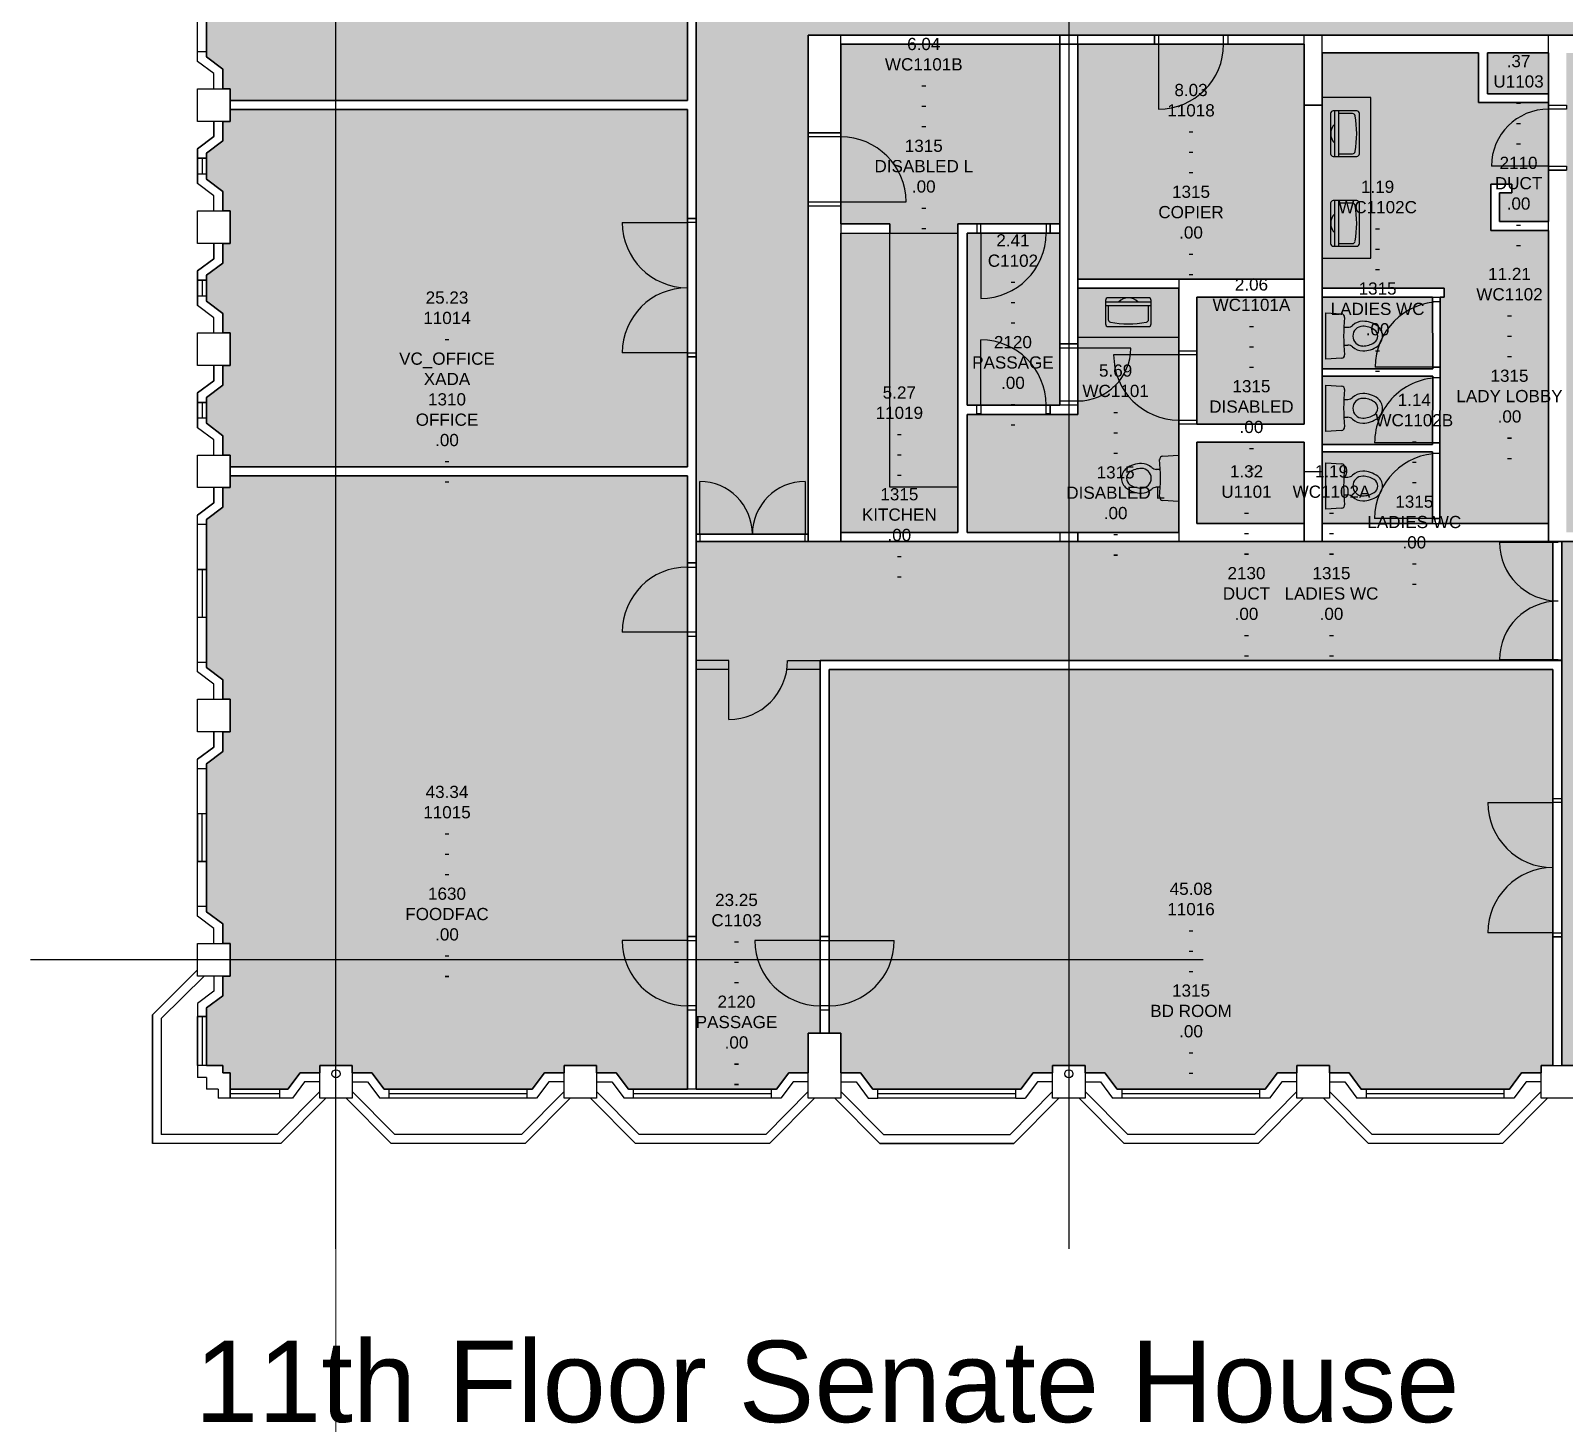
# Model space of a CAD drawing. Header units: millimetres. Extents: x -1500 to 79985, y -24426 to 1319.
# Drawn here: x -1500 to 17334, y -24426 to -7317 of the extents above; entities that cross this region are included whole.
import ezdxf

# ---------------------------------------------------------------- set-up
doc = ezdxf.new("R2010")
doc.units = ezdxf.units.MM
doc.header["$LTSCALE"] = 750
doc.header["$MEASUREMENT"] = 0
for name, pattern in [('DASHED', [0.75, 0.5, -0.25]), ('PCENTRE', [50.8, 31.75, -6.35, 6.35, -6.35]), ('PCENTRE2', [28.575, 19.05, -3.175, 3.175, -3.175])]:
    doc.linetypes.add(name, pattern=pattern)
for name, color, linetype in [('Boundaries_and_building_grids', 140, 'PCENTRE2'), ('BRICK_WALLS_P4', 1, 'Continuous'), ('COLUMNS_P5', 3, 'Continuous'), ('DR', 8, 'Continuous'), ('FURNITURE', 40, 'Continuous'), ('GROS$', 1, 'Continuous'), ('HL-TMP', 7, 'Continuous'), ('RM$', 5, 'Continuous'), ('RM$TXT', 5, 'Continuous'), ('SANITARY_P1', 4, 'Continuous'), ('WA', 6, 'Continuous'), ('WA_EXT', 7, 'Continuous'), ('WN', 4, 'Continuous')]:
    doc.layers.add(name, color=color, linetype=linetype)
doc.styles.add('arial', font='arial.ttf')
doc.styles.get("Standard").update_dxf_attribs({"font": 'arial.ttf'})

msp = doc.modelspace()

# ---------------------------------------------------------------- hatches: boundary and pattern name
at = {"layer": 'HL-TMP', "true_color": 0xffff00}
h = msp.add_hatch(color=2, dxfattribs=at)
h.paths.add_polyline_path([(44195, -931), (44050, -931), (44050, -841), (43810, -841), (43660, -641), (41841, -641), (41691, -841), (41450, -841), (41450, -1331), (41050, -1331), (41050, -841), (40810, -841), (40660, -641), (38841, -641), (38691, -841), (38450, -841), (38450, -931), (38305, -931), (38305, -5796), (40315, -5796), (44195, -5796)], flags=0)
h.paths.add_polyline_path([(38195, -931), (38050, -931), (38050, -841), (37810, -841), (37660, -641), (35841, -641), (35691, -841), (35450, -841), (35450, -931), (35305, -931), (35305, -5796), (38195, -5796)], flags=0)
h.paths.add_polyline_path([(35195, -931), (35050, -931), (35050, -841), (34810, -841), (34660, -641), (32841, -641), (32691, -841), (32450, -841), (32450, -931), (32305, -931), (32305, -5796), (35195, -5796)], flags=0)
h.paths.add_polyline_path([(32195, -931), (32050, -931), (32050, -841), (31810, -841), (31660, -641), (29841, -641), (29691, -841), (29450, -841), (29450, -931), (29050, -931), (29050, -841), (28810, -841), (28660, -641), (26841, -641), (26691, -841), (26450, -841), (26450, -931), (26305, -931), (26305, -5796), (32195, -5796)], flags=0)
h.paths.add_polyline_path([(26195, -931), (26050, -931), (26050, -841), (25810, -841), (25660, -641), (23841, -641), (23691, -841), (23450, -841), (23450, -931), (23050, -931), (23050, -841), (22810, -841), (22660, -641), (20841, -641), (20691, -841), (20450, -841), (20450, -931), (20305, -931), (20305, -5796), (26195, -5796)], flags=0)
h.paths.add_polyline_path([(20195, -931), (20050, -931), (20050, -841), (19810, -841), (19660, -641), (17841, -641), (17691, -841), (17450, -841), (17450, -931), (17305, -931), (17305, -5796), (20195, -5796)], flags=0)
h.paths.add_polyline_path([(17195, -931), (17050, -931), (17050, -841), (16810, -841), (16660, -641), (14841, -641), (14691, -841), (14450, -841), (14450, -931), (14305, -931), (14305, -5796), (17195, -5796)], flags=0)
h.paths.add_polyline_path([(14195, -931), (14050, -931), (14050, -841), (13810, -841), (13660, -641), (11841, -641), (11691, -841), (11450, -841), (11450, -931), (11050, -931), (11050, -841), (10810, -841), (10660, -641), (8841, -641), (8691, -841), (8450, -841), (8450, -1331), (8305, -1331), (8305, -5796), (14195, -5796)], flags=0)
h.paths.add_polyline_path([(8195, -1331), (8050, -1331), (8050, -841), (7930, -841), (7810, -841), (7660, -641), (5841, -641), (5691, -841), (5450, -841), (5450, -931), (5050, -931), (5050, -841), (4810, -841), (4660, -641), (2841, -641), (2691, -841), (2450, -841), (2450, -931), (2050, -931), (2050, -841), (1810, -841), (1660, -641), (950, -641), (950, -841), (861, -841), (861, -931), (660, -931), (660, -1640), (860, -1791), (860, -2031), (950, -2031), (950, -2431), (860, -2431), (860, -2672), (660, -2822), (660, -4640), (860, -4791), (860, -5031), (950, -5031), (950, -5431), (860, -5431), (860, -5672), (660, -5822), (660, -7640), (860, -7791), (860, -8031), (950, -8031), (950, -8176), (6565, -8176), (6565, -5796), (8195, -5796)], flags=0)
h.paths.add_polyline_path([(6565, -9625), (6565, -8286), (950, -8286), (950, -8431), (860, -8431), (860, -8672), (660, -8822), (660, -9140), (860, -9291), (860, -9531), (950, -9531), (950, -9931), (860, -9931), (860, -10172), (660, -10322), (660, -10640), (860, -10791), (860, -11031), (950, -11031), (950, -11431), (860, -11431), (860, -11672), (660, -11822), (660, -12140), (860, -12293), (860, -12531), (950, -12531), (950, -12676), (6565, -12676)], flags=0)
h.paths.add_polyline_path([(35195, -16079), (32305, -16079), (32305, -20031), (32450, -20031), (32450, -20121), (32691, -20121), (32841, -20321), (34660, -20321), (34810, -20121), (35050, -20121), (35050, -20031), (35195, -20031)], flags=0)
h.paths.add_polyline_path([(38195, -16079), (35305, -16079), (35305, -20031), (35450, -20031), (35450, -20121), (35691, -20121), (35841, -20321), (37660, -20321), (37810, -20121), (38050, -20121), (38050, -20031), (38195, -20031)], flags=0)
at = {"layer": 'HL-TMP', "true_color": 0xffcc00}
h = msp.add_hatch(color=40, dxfattribs=at)
h.paths.add_polyline_path([(48640, -11431), (48550, -11431), (48550, -11031), (48640, -11031), (48640, -10791), (48840, -10640), (48840, -10322), (48640, -10172), (48640, -9931), (48550, -9931), (48550, -9531), (48640, -9531), (48640, -9291), (48840, -9140), (48840, -8822), (48640, -8672), (48640, -8431), (48550, -8431), (48550, -8286), (47260, -8286), (46455, -7481), (38360, -7481), (38360, -13591), (38305, -13591), (38305, -20031), (38450, -20031), (38450, -20121), (38691, -20121), (38841, -20321), (38872, -20321), (40660, -20321), (40810, -20121), (41050, -20121), (41050, -19631), (41450, -19631), (41450, -20121), (41691, -20121), (41841, -20321), (43660, -20321), (43810, -20121), (44050, -20121), (44050, -20031), (44450, -20031), (44450, -20121), (44691, -20121), (44841, -20321), (46660, -20321), (46810, -20121), (47050, -20121), (47050, -20031), (47450, -20031), (47450, -20121), (47691, -20121), (47841, -20321), (48550, -20321), (48550, -20274), (48550, -20121), (48640, -20121), (48640, -20031), (48840, -20031), (48840, -19322), (48640, -19172), (48640, -18931), (48550, -18931), (48550, -18531), (48640, -18531), (48640, -18291), (48840, -18140), (48840, -16322), (48640, -16172), (48640, -15931), (48550, -15931), (48550, -15531), (48640, -15531), (48640, -15291), (48840, -15140), (48840, -13322), (48640, -13172), (48640, -12931), (48550, -12931), (48550, -12531), (48640, -12531), (48640, -12291), (48840, -12140), (48840, -11822), (48640, -11672)], flags=0)
h.paths.add_polyline_path([(48840, -2822), (48640, -2672), (48640, -2551), (48640, -2431), (48550, -2431), (48550, -2031), (48640, -2031), (48640, -1791), (48840, -1640), (48840, -931), (48795, -931), (48640, -931), (48640, -841), (48550, -841), (48550, -641), (47841, -641), (47691, -841), (47450, -841), (47450, -931), (47050, -931), (47050, -841), (46810, -841), (46660, -641), (44841, -641), (44691, -841), (44450, -841), (44450, -931), (44305, -931), (44305, -5952), (42886, -7371), (46500, -7371), (47305, -8176), (48550, -8176), (48550, -8031), (48640, -8031), (48640, -7791), (48840, -7640), (48840, -5822), (48640, -5672), (48640, -5431), (48550, -5431), (48550, -5031), (48640, -5031), (48640, -4791), (48840, -4640)], flags=0)
h.paths.add_polyline_path([(17195, -15166), (8305, -15166), (8305, -19631), (8450, -19631), (8450, -20121), (8691, -20121), (8841, -20321), (10660, -20321), (10810, -20121), (11050, -20121), (11050, -20031), (11450, -20031), (11450, -20121), (11691, -20121), (11841, -20321), (11872, -20321), (13660, -20321), (13810, -20121), (14050, -20121), (14050, -20031), (14450, -20031), (14450, -20121), (14691, -20121), (14841, -20321), (16660, -20321), (16810, -20121), (17050, -20121), (17050, -20031), (17195, -20031)], flags=0)
at = {"layer": 'HL-TMP', "true_color": 0x666666}
h = msp.add_hatch(color=251, dxfattribs=at)
h.paths.add_polyline_path([(20520, -7591), (20440, -7591), (17360, -7591), (17360, -13481), (19670, -13481), (20520, -13481)], flags=0)
h.paths.add_polyline_path([(32140, -7481), (28980, -7481), (28980, -7591), (28980, -13371), (32140, -13371), (32140, -12731)], flags=0)
h.paths.add_polyline_path([(44195, -5906), (6675, -5906), (6675, -9625), (6675, -13502), (8050, -13502), (8050, -7371), (36110, -7371), (36110, -13591), (36000, -13591), (36000, -12841), (35360, -12841), (35360, -13591), (35140, -13591), (35140, -12841), (32360, -12841), (32360, -13591), (32305, -13591), (32305, -15969), (38195, -15969), (38195, -13591), (38140, -13591), (38140, -7371), (42730, -7371)], flags=0)
h.paths.add_polyline_path([(11140, -9806), (10000, -9806), (10000, -11916), (11140, -11916)], flags=0)
h.paths.add_polyline_path([(17195, -13591), (14360, -13591), (14140, -13591), (11360, -13591), (6675, -13591), (6675, -20321), (7660, -20321), (7810, -20121), (8050, -20121), (8050, -19631), (8195, -19631), (8195, -15056), (17195, -15056)], flags=0)
at = {"layer": 'HL-TMP'}
h = msp.add_hatch(color=7, dxfattribs=at)
h.paths.add_polyline_path([(11140, -7481), (8450, -7481), (8450, -9691), (9050, -9691), (9050, -9806), (9885, -9806), (9885, -9691), (11140, -9691)], flags=0)
h.paths.add_polyline_path([(12600, -10481), (11360, -10481), (11360, -12031), (10000, -12031), (10000, -13481), (10060, -13481), (11360, -13481), (12600, -13481)], flags=0)
at = {"layer": 'HL-TMP', "true_color": 0xcccc66}
msp.add_hatch(color=53, dxfattribs=at).paths.add_polyline_path([(14140, -8231), (14140, -7481), (11360, -7481), (11360, -10371), (14140, -10371)], flags=16)
at = {"layer": 'HL-TMP', "true_color": 0x0099ff}
h = msp.add_hatch(color=150, dxfattribs=at)
h.paths.add_polyline_path([(14140, -10591), (12820, -10591), (12820, -12151), (14140, -12151)], flags=0)
h.paths.add_polyline_path([(17140, -9771), (16430, -9771), (16430, -9201), (16690, -9201), (16690, -9311), (16540, -9311), (16540, -9661), (17140, -9661), (17140, -8201), (16280, -8201), (16280, -7591), (14360, -7591), (14360, -8231), (14360, -10481), (15860, -10481), (15860, -10591), (15811, -10591), (15805, -13371), (17140, -13371)], flags=0)
at = {"layer": 'HL-TMP', "true_color": 0x99cd66}
h = msp.add_hatch(color=73, dxfattribs=at)
h.paths.add_polyline_path([(28760, -12991), (26360, -12991), (26360, -13371), (28760, -13371)], flags=0)
h.paths.add_polyline_path([(17140, -7591), (16390, -7591), (16390, -8091), (17140, -8091)], flags=0)
at = {"layer": 'HL-TMP', "true_color": 0xff3366}
msp.add_hatch(color=230, dxfattribs=at).paths.add_polyline_path([(8450, -9806), (9885, -9806), (9885, -13481), (8450, -13481)], flags=16)
at = {"layer": 'HL-TMP', "true_color": 0x33ffff}
h = msp.add_hatch(color=4, dxfattribs=at)
h.paths.add_polyline_path([(15715, -12490), (14360, -12490), (14360, -13371), (15715, -13371)], flags=0)
h.paths.add_polyline_path([(15721, -11560), (14360, -11560), (14360, -12400), (15715, -12400)], flags=0)
h.paths.add_polyline_path([(15715, -10591), (14360, -10591), (14360, -11470), (15721, -11470)], flags=0)
at = {"layer": 'HL-TMP', "true_color": 0x66cd4f}
msp.add_hatch(color=93, dxfattribs=at).paths.add_polyline_path([(14140, -12371), (12820, -12371), (12820, -13371), (14140, -13371)], flags=16)
at = {"layer": 'HL-TMP', "true_color": 0xcccc20}
msp.add_hatch(color=52, dxfattribs=at).paths.add_polyline_path([(6565, -12786), (950, -12786), (950, -12931), (860, -12931), (860, -13172), (660, -13322), (660, -15140), (860, -15291), (860, -15531), (950, -15531), (950, -15931), (860, -15931), (860, -16172), (660, -16322), (660, -18140), (860, -18291), (860, -18531), (950, -18531), (950, -18931), (860, -18931), (860, -19172), (660, -19322), (660, -20031), (706, -20031), (861, -20031), (861, -20121), (950, -20121), (950, -20321), (1660, -20321), (1810, -20121), (2050, -20121), (2050, -20031), (2450, -20031), (2450, -20121), (2691, -20121), (2841, -20321), (4660, -20321), (4810, -20121), (5050, -20121), (5050, -20031), (5450, -20031), (5450, -20121), (5691, -20121), (5841, -20321), (6565, -20321), (6565, -20218)], flags=16)
at = {"layer": 'HL-TMP', "true_color": 0xff9900}
msp.add_hatch(color=30, dxfattribs=at).paths.add_polyline_path([(32195, -13591), (32140, -13591), (32140, -13481), (28980, -13481), (28980, -13591), (28760, -13591), (28760, -13481), (26360, -13481), (26360, -13591), (24050, -13591), (19670, -13591), (19620, -13591), (17305, -13591), (17305, -20031), (17450, -20031), (17450, -20121), (17691, -20121), (17841, -20321), (19660, -20321), (19810, -20121), (20050, -20121), (20050, -20031), (20450, -20031), (20450, -20121), (20691, -20121), (20841, -20321), (22660, -20321), (22810, -20121), (23050, -20121), (23050, -20031), (23450, -20031), (23450, -20121), (23691, -20121), (23841, -20321), (25660, -20321), (25810, -20121), (26050, -20121), (26050, -20031), (26450, -20031), (26450, -20121), (26691, -20121), (26841, -20321), (28660, -20321), (28810, -20121), (29050, -20121), (29050, -20031), (29450, -20031), (29450, -20121), (29691, -20121), (29841, -20321), (31660, -20321), (31810, -20121), (32050, -20121), (32050, -20031), (32195, -20031)], flags=16)

# ---------------------------------------------------------------- linework, layer by layer
at = {"layer": 'Boundaries_and_building_grids', "color": 140, "linetype": 'PCENTRE', "lineweight": -3}
for p, q in [((2250, -22281, -37950), (2250, 1319, -37950)), ((11250, 1319, -37950), (11250, -22281, -37950)), ((51000, -18731, -37950), (-1500, -18731, -37950))]:
    msp.add_line(p, q, dxfattribs=at)
at = {"layer": 'BRICK_WALLS_P4', "linetype": 'Continuous'}
for p, q in [((14360, -7591), (14360, -7371)), ((17140, -7371), (14360, -7371)), ((17140, -7591), (17140, -7371)), ((16280, -7591), (14360, -7591)), ((16280, -7591), (16280, -8201)), ((17140, -7591), (16390, -7591)), ((16390, -7591), (16390, -8091)), ((16390, -8091), (17140, -8091)), ((17140, -8201), (17140, -8091)), ((14360, -8231), (14140, -8231)), ((14140, -8231), (14140, -10371)), ((14360, -12731), (14360, -8231)), ((16280, -8201), (17140, -8201)), ((16690, -9201), (16430, -9201)), ((16430, -9201), (16430, -9771)), ((16690, -9201), (16690, -9311)), ((16690, -9311), (16540, -9311)), ((16540, -9311), (16540, -9661)), ((16430, -9771), (17140, -9771)), ((16540, -9661), (17140, -9661)), ((17140, -9771), (17140, -9661)), ((14140, -10371), (12600, -10371)), ((12600, -10371), (12600, -11251)), ((12820, -11251), (12820, -10591)), ((12820, -10591), (14140, -10591)), ((14140, -10591), (14140, -12151)), ((12600, -11251), (12820, -11251)), ((14140, -12151), (12600, -12151)), ((12600, -12151), (12600, -13591)), ((14360, -13591), (14360, -13371)), ((14360, -13371), (17140, -13371)), ((17140, -13371), (17140, -13591)), ((12600, -13591), (14140, -13591)), ((17140, -13591), (14360, -13591))]:
    msp.add_line(p, q, dxfattribs=at)
msp.add_lwpolyline([(14140, -13591), (14140, -13371), (12820, -13371), (12820, -12371), (14140, -12371), (14140, -12731), (14360, -12731)], dxfattribs=at)
at = {"layer": 'COLUMNS_P5', "linetype": 'Continuous'}
for p, q in [((8050, -8571), (8050, -7371)), ((8450, -7371), (8050, -7371)), ((8450, -8571), (8450, -7371)), ((11140, -11166), (11140, -7371)), ((11140, -7371), (11360, -7371)), ((11360, -7481), (11360, -7371)), ((11360, -11166), (11360, -7371)), ((14140, -8231), (14140, -7371)), ((14140, -7371), (14360, -7371)), ((14360, -8231), (14360, -7371)), ((17140, -8231), (17140, -7371)), ((17140, -7371), (17360, -7371)), ((550, -8431), (550, -8031)), ((550, -8031), (950, -8031)), ((950, -8031), (950, -8431)), ((14360, -8231), (14140, -8231)), ((17140, -8231), (17360, -8231)), ((950, -8431), (550, -8431)), ((8450, -8571), (8050, -8571)), ((17140, -13591), (17140, -9031)), ((17140, -9031), (17360, -9031)), ((550, -9531), (950, -9531)), ((550, -9931), (550, -9531)), ((950, -9531), (950, -9931)), ((8050, -13591), (8050, -9471)), ((8450, -9471), (8050, -9471)), ((8450, -9471), (8450, -13591)), ((950, -9931), (550, -9931)), ((550, -11431), (550, -11031)), ((550, -11031), (950, -11031)), ((950, -11031), (950, -11431)), ((11360, -11166), (11140, -11166)), ((950, -11431), (550, -11431)), ((550, -12931), (550, -12531)), ((550, -12531), (950, -12531)), ((950, -12531), (950, -12931)), ((14140, -13591), (14140, -12731)), ((14140, -12731), (14360, -12731)), ((14360, -13591), (14360, -12731)), ((950, -12931), (550, -12931)), ((8450, -13591), (8050, -13591)), ((14360, -13591), (14140, -13591)), ((17140, -13591), (17360, -13591)), ((550, -15931), (550, -15531)), ((550, -15531), (950, -15531)), ((950, -15531), (950, -15931)), ((950, -15931), (550, -15931)), ((550, -18931), (550, -18531)), ((550, -18531), (950, -18531)), ((950, -18531), (950, -18931)), ((950, -18931), (550, -18931)), ((8050, -20431), (8050, -19631)), ((8050, -19631), (8450, -19631)), ((8450, -19631), (8450, -20431)), ((2050, -20431), (2050, -20031)), ((2050, -20031), (2450, -20031)), ((2450, -20031), (2450, -20431)), ((5050, -20431), (5050, -20031)), ((5050, -20031), (5450, -20031)), ((5450, -20031), (5450, -20431)), ((11050, -20431), (11050, -20031)), ((11050, -20031), (11450, -20031)), ((11450, -20031), (11450, -20431)), ((14050, -20431), (14050, -20031)), ((14050, -20031), (14450, -20031)), ((14450, -20031), (14450, -20431)), ((17050, -20431), (17050, -20031)), ((17050, -20031), (17450, -20031)), ((2450, -20431), (2050, -20431)), ((5450, -20431), (5050, -20431)), ((8450, -20431), (8050, -20431)), ((11450, -20431), (11050, -20431)), ((14450, -20431), (14050, -20431)), ((17450, -20431), (17050, -20431))]:
    msp.add_line(p, q, dxfattribs=at)
at = {"layer": 'COLUMNS_P5', "linetype": 'Continuous', "lineweight": 0}
msp.add_xline((2250, -931), (0, 1), dxfattribs=at)
at = {"layer": 'COLUMNS_P5', "linetype": 'Continuous', "lineweight": -3}
for centre in [(2250, -20131), (11250, -20131)]:
    msp.add_circle(centre, 50, dxfattribs=at)
at = {"layer": 'DR', "linetype": 'Continuous'}
for p, q in [((12350, -7481), (12350, -8281)), ((17140, -8981), (16440, -8981)), ((8450, -9421), (9250, -9421)), ((5765, -9675), (6565, -9675)), ((10170, -9806), (10170, -10606)), ((6565, -11275), (5765, -11275)), ((10170, -11916), (10170, -11116)), ((12010, -11216), (11360, -11216)), ((12600, -11301), (11800, -11301)), ((15811, -11450), (15011, -11450)), ((15805, -12380), (15005, -12380)), ((6716, -13502), (6716, -12855)), ((8010, -12855), (8010, -13502)), ((15805, -13310), (15005, -13310)), ((16538, -13601), (17260, -13601)), ((6565, -14706), (5765, -14706)), ((7074, -15779), (7074, -15056)), ((17260, -15046), (16538, -15046)), ((16395, -16799), (17195, -16799)), ((17195, -18399), (16395, -18399)), ((6565, -18496), (5765, -18496)), ((8195, -18496), (7395, -18496)), ((8305, -18496), (9105, -18496))]:
    msp.add_line(p, q, dxfattribs=at)
for points in [[(12350, -7481), (12300, -7481), (12300, -7371), (12350, -7371), (12350, -7481)], [(13200, -7481), (13150, -7481), (13150, -7371), (13200, -7371), (13200, -7481)], [(17360, -8281), (17140, -8281), (17140, -8231), (17360, -8231), (17360, -8281)], [(8450, -8621), (8050, -8621), (8050, -8571), (8450, -8571), (8450, -8621)], [(17360, -9031), (17140, -9031), (17140, -8981), (17360, -8981), (17360, -9031)], [(8450, -9471), (8050, -9471), (8050, -9421), (8450, -9421), (8450, -9471)], [(6565, -9675), (6565, -9625), (6675, -9625), (6675, -9675), (6565, -9675)], [(10120, -9806), (10170, -9806), (10170, -9696), (10120, -9696), (10120, -9806)], [(10970, -9806), (11020, -9806), (11020, -9696), (10970, -9696), (10970, -9806)], [(6565, -11325), (6565, -11275), (6675, -11275), (6675, -11325), (6565, -11325)], [(11360, -11216), (11140, -11216), (11140, -11166), (11360, -11166), (11360, -11216)], [(12600, -11301), (12600, -11251), (12820, -11251), (12820, -11301), (12600, -11301)], [(11360, -11916), (11140, -11916), (11140, -11866), (11360, -11866), (11360, -11916)], [(12600, -12151), (12600, -12101), (12820, -12101), (12820, -12151), (12600, -12151)], [(6675, -13502), (6716, -13502), (6716, -13591), (6675, -13591), (6675, -13502)], [(8010, -13502), (8050, -13502), (8050, -13591), (8010, -13591), (8010, -13502)], [(6565, -13856), (6565, -13906), (6675, -13906), (6675, -13856), (6565, -13856)], [(6565, -14706), (6565, -14756), (6675, -14756), (6675, -14706), (6565, -14706)], [(17195, -16799), (17195, -16749), (17305, -16749), (17305, -16799), (17195, -16799)], [(6675, -18496), (6675, -18446), (6565, -18446), (6565, -18496), (6675, -18496)], [(8305, -18496), (8305, -18446), (8195, -18446), (8195, -18496), (8305, -18496)], [(17195, -18449), (17195, -18399), (17305, -18399), (17305, -18449), (17195, -18449)], [(6675, -19346), (6675, -19296), (6565, -19296), (6565, -19346), (6675, -19346)], [(8305, -19346), (8305, -19296), (8195, -19296), (8195, -19346), (8305, -19346)]]:
    msp.add_lwpolyline(points, dxfattribs=at)
at = {"layer": 'DR', "linetype": 'DASHED'}
for points in [[(10120, -11916), (10170, -11916), (10170, -12026), (10120, -12026), (10120, -11916)], [(10970, -11916), (11020, -11916), (11020, -12026), (10970, -12026), (10970, -11916)]]:
    msp.add_lwpolyline(points, dxfattribs=at)
at = {"layer": 'DR', "linetype": 'Continuous'}
for centre, radius, start, end in [((12350, -7481), 800, 270, 0), ((17140, -8981), 700, 90, 180), ((8450, -9421), 800, 0, 90), ((6565, -9675), 800, 180, 270), ((10170, -9806), 800, 270, 0), ((6565, -11275), 800, 90, 180), ((15811, -11450), 800, 90, 180), ((10170, -11916), 800, 0, 90), ((11360, -11216), 650, 270, 0), ((12600, -11301), 800, 180, 270), ((15805, -12380), 800, 89.6059, 179.999), ((15805, -13310), 800, 90, 180), ((6716, -13502), 647, 0, 90), ((8010, -13502), 647, 90, 180), ((17260, -13601), 722, 180, 270), ((6565, -14706), 800, 90, 180), ((17260, -15046), 722, 90, 180), ((7074, -15056), 722, 270, 0), ((17195, -16799), 800, 180, 270), ((17195, -18399), 800, 90, 180), ((6565, -18496), 800, 180, 270), ((8195, -18496), 800, 180, 270), ((8305, -18496), 800, 270, 0)]:
    msp.add_arc(centre, radius, start, end, dxfattribs=at)
at = {"layer": 'FURNITURE', "linetype": 'Continuous'}
for p, q in [((9050, -12924), (9050, -9806)), ((9885, -12924), (9050, -12924))]:
    msp.add_line(p, q, dxfattribs=at)
at = {"layer": 'GROS$'}
for points in [[(20195, -5796), (17305, -5796), (17305, -931), (17195, -931), (17195, -5796), (14305, -5796), (14305, -931), (14195, -931), (14195, -5796), (8305, -5796), (8305, -1331), (8195, -1331), (8195, -5796), (6565, -5796), (6565, -8176), (950, -8176), (950, -8286), (6565, -8286), (6565, -9625), (6675, -9625), (6675, -5906), (44195, -5906)], [(17375, -20431), (17126, -20431), (16573, -20986), (14928, -20986), (14375, -20431), (14126, -20431), (13573, -20986), (11928, -20986), (11375, -20431), (11126, -20431), (10573, -20986), (8928, -20986), (8375, -20431), (8126, -20431), (7573, -20986), (5928, -20986), (5375, -20431), (5126, -20431), (4573, -20986), (2928, -20986), (2375, -20431), (2126, -20431), (1573, -20986), (-5, -20986), (-5, -19408), (550, -18856), (550, -18531), (750, -18531), (750, -18345), (550, -18194), (550, -16268), (750, -16118), (750, -15931), (550, -15931), (550, -15531), (750, -15531), (750, -15345), (550, -15194), (550, -13268), (750, -13118), (750, -12931), (550, -12931), (550, -12531), (750, -12531), (750, -12345), (550, -12194), (550, -11768), (750, -11618), (750, -11431), (550, -11431), (550, -11031), (750, -11031), (750, -10845), (550, -10694), (550, -10268), (750, -10118), (750, -9931), (550, -9931), (550, -9531), (750, -9531), (750, -9345), (550, -9194), (550, -8768), (750, -8618), (750, -8431), (550, -8431), (550, -8031), (750, -8031), (750, -7845), (550, -7694), (550, -5768)], [(17450, -20031), (17305, -20031), (17305, -13591), (17195, -13591), (17195, -15056), (8195, -15056), (8195, -19631), (8305, -19631), (8305, -15166), (17195, -15166), (17195, -20031), (17050, -20031), (17050, -20121), (16810, -20121), (16660, -20321), (14841, -20321), (14691, -20121), (14450, -20121), (14450, -20031), (14050, -20031), (14050, -20121), (13810, -20121), (13660, -20321), (11872, -20321), (11841, -20321), (11691, -20121), (11450, -20121), (11450, -20031), (11050, -20031), (11050, -20121), (10810, -20121), (10660, -20321), (8841, -20321), (8691, -20121), (8450, -20121), (8450, -19631), (8050, -19631), (8050, -20121), (7810, -20121), (7660, -20321), (6675, -20321), (6675, -9625), (6565, -9625), (6565, -12676), (950, -12676), (950, -12786), (6565, -12786), (6565, -20218), (6565, -20321), (5841, -20321), (5691, -20121), (5450, -20121), (5450, -20031), (5050, -20031), (5050, -20121), (4810, -20121), (4660, -20321), (2841, -20321), (2691, -20121), (2450, -20121), (2450, -20031), (2050, -20031), (2050, -20121), (1810, -20121), (1660, -20321), (950, -20321), (950, -20121), (861, -20121), (861, -20031), (706, -20031), (660, -20031), (660, -19322), (860, -19172), (860, -18931), (950, -18931), (950, -18531), (860, -18531), (860, -18291), (660, -18140), (660, -16322), (860, -16172), (860, -15931), (950, -15931), (950, -15531), (860, -15531), (860, -15291), (660, -15140), (660, -13322), (860, -13172), (860, -12931), (950, -12931), (950, -12531), (860, -12531), (860, -12293), (660, -12140), (660, -11822), (860, -11672), (860, -11431), (950, -11431), (950, -11031), (860, -11031), (860, -10791), (660, -10640), (660, -10322), (860, -10172), (860, -9931), (950, -9931), (950, -9531), (860, -9531), (860, -9291), (660, -9140), (660, -8822), (860, -8672), (860, -8431), (950, -8431), (950, -8031), (860, -8031), (860, -7791), (660, -7640), (660, -5822)], [(36110, -7371), (8050, -7371), (8050, -13502), (6675, -13502), (6675, -13591), (11360, -13591), (11360, -13481), (10060, -13481), (10000, -13481), (10000, -12031), (11360, -12031), (11360, -10481), (12600, -10481), (12600, -13481), (11360, -13481), (11360, -13591), (14140, -13591), (14140, -13371), (12820, -13371), (12820, -12371), (14140, -12371), (14140, -13591), (14360, -13591), (14360, -8231), (14140, -8231), (14140, -12151), (12820, -12151), (12820, -10591), (14140, -10591), (14140, -10371), (11360, -10371), (11360, -7481), (11140, -7481), (11140, -11916), (10000, -11916), (10000, -9806), (11140, -9806), (11140, -9699), (11140, -9691), (9885, -9691), (9885, -13481), (8450, -13481), (8450, -9806), (9050, -9806), (9050, -9691), (8450, -9691), (8450, -7481), (14140, -7481), (14140, -8231), (14360, -8231), (14360, -7591), (16280, -7591), (16280, -8201), (17140, -8201), (17140, -8091), (16390, -8091), (16390, -7591), (17140, -7591), (17140, -9661), (16540, -9661), (16540, -9311), (16690, -9311), (16690, -9201), (16430, -9201), (16430, -9771), (17140, -9771), (17140, -13371), (15805, -13371), (15811, -10591), (15860, -10591), (15860, -10481), (14360, -10481), (14360, -10591), (15715, -10591), (15721, -11470), (14360, -11470), (14360, -11560), (15721, -11560), (15715, -12400), (14360, -12400), (14360, -12490), (15715, -12490), (15715, -13371), (14360, -13371), (14360, -13591), (19620, -13591)]]:
    msp.add_lwpolyline(points, dxfattribs=at)
at = {"layer": 'RM$'}
for points in [[(660, -5822), (660, -7640), (860, -7791), (860, -8031), (950, -8031), (950, -8176), (6565, -8176), (6565, -5796)], [(19620, -13591), (17305, -13591), (17305, -20031), (17450, -20031)]]:
    msp.add_lwpolyline(points, dxfattribs=at)
for points in [[(44195, -5906), (6675, -5906), (6675, -9625), (6675, -13502), (8050, -13502), (8050, -7371), (36110, -7371), (36110, -13591), (36000, -13591), (36000, -12841), (35360, -12841), (35360, -13591), (35140, -13591), (35140, -12841), (32360, -12841), (32360, -13591), (32305, -13591), (32305, -15969), (38195, -15969), (38195, -13591), (38140, -13591), (38140, -7371), (42730, -7371)], [(11140, -7481), (8450, -7481), (8450, -9691), (9050, -9691), (9050, -9806), (9050, -9806), (9050, -9806), (9885, -9806), (9885, -9691), (11140, -9691)], [(14140, -8231), (14140, -7481), (11360, -7481), (11360, -10371), (14140, -10371)], [(17140, -9771), (16430, -9771), (16430, -9201), (16690, -9201), (16690, -9311), (16540, -9311), (16540, -9661), (17140, -9661), (17140, -8201), (16280, -8201), (16280, -7591), (14360, -7591), (14360, -8231), (14360, -10481), (15860, -10481), (15860, -10591), (15811, -10591), (15805, -13371), (17140, -13371)], [(17140, -7591), (16390, -7591), (16390, -8091), (17140, -8091)], [(6565, -9625), (6565, -8286), (950, -8286), (950, -8431), (860, -8431), (860, -8672), (660, -8822), (660, -9140), (860, -9291), (860, -9531), (950, -9531), (950, -9931), (860, -9931), (860, -10172), (660, -10322), (660, -10640), (860, -10791), (860, -11031), (950, -11031), (950, -11431), (860, -11431), (860, -11672), (660, -11822), (660, -12140), (860, -12293), (860, -12531), (950, -12531), (950, -12676), (6565, -12676)], [(8450, -9806), (9885, -9806), (9885, -13481), (8450, -13481)], [(11140, -9806), (10000, -9806), (10000, -11916), (11140, -11916)], [(12600, -10481), (11360, -10481), (11360, -12031), (10000, -12031), (10000, -13481), (10060, -13481), (11360, -13481), (12600, -13481)], [(14140, -10591), (12820, -10591), (12820, -12151), (14140, -12151)], [(15715, -10591), (14360, -10591), (14360, -11470), (15721, -11470)], [(15721, -11560), (14360, -11560), (14360, -12400), (15715, -12400)], [(14140, -12371), (12820, -12371), (12820, -13371), (14140, -13371)], [(15715, -12490), (14360, -12490), (14360, -13371), (15715, -13371)], [(6565, -12786), (950, -12786), (950, -12931), (860, -12931), (860, -13172), (660, -13322), (660, -15140), (860, -15291), (860, -15531), (950, -15531), (950, -15931), (860, -15931), (860, -16172), (660, -16322), (660, -18140), (860, -18291), (860, -18531), (950, -18531), (950, -18931), (860, -18931), (860, -19172), (660, -19322), (660, -20031), (706, -20031), (861, -20031), (861, -20121), (950, -20121), (950, -20321), (1660, -20321), (1810, -20121), (2050, -20121), (2050, -20031), (2450, -20031), (2450, -20121), (2691, -20121), (2841, -20321), (4660, -20321), (4810, -20121), (5050, -20121), (5050, -20031), (5450, -20031), (5450, -20121), (5691, -20121), (5841, -20321), (6565, -20321), (6565, -20218)], [(17195, -13591), (14360, -13591), (14140, -13591), (11360, -13591), (6675, -13591), (6675, -20321), (7660, -20321), (7810, -20121), (8050, -20121), (8050, -19631), (8195, -19631), (8195, -15056), (17195, -15056)], [(17195, -15166), (8305, -15166), (8305, -19631), (8450, -19631), (8450, -20121), (8691, -20121), (8841, -20321), (10660, -20321), (10810, -20121), (11050, -20121), (11050, -20031), (11450, -20031), (11450, -20121), (11691, -20121), (11841, -20321), (11872, -20321), (13660, -20321), (13810, -20121), (14050, -20121), (14050, -20031), (14450, -20031), (14450, -20121), (14691, -20121), (14841, -20321), (16660, -20321), (16810, -20121), (17050, -20121), (17050, -20031), (17195, -20031)]]:
    msp.add_lwpolyline(points, close=True, dxfattribs=at)
at = {"layer": 'SANITARY_P1', "linetype": 'Continuous'}
for p, q in [((14464, -8335), (14464, -8829)), ((14785, -8302), (14497, -8302)), ((14514, -8862), (14514, -8302)), ((14563, -8302), (14563, -8862)), ((14732, -8335), (14563, -8335)), ((14818, -8829), (14818, -8335)), ((14563, -8829), (14732, -8829)), ((14497, -8862), (14785, -8862)), ((14785, -9404), (14497, -9404)), ((14514, -9964), (14514, -9404)), ((14563, -9404), (14563, -9964)), ((14464, -9437), (14464, -9932)), ((14732, -9437), (14563, -9437)), ((14818, -9932), (14818, -9437)), ((14497, -9964), (14785, -9964)), ((14563, -9932), (14732, -9932)), ((11700, -10631), (11700, -10919)), ((11700, -10648), (12260, -10648)), ((12260, -10697), (11700, -10697)), ((12228, -10598), (11733, -10598)), ((11733, -10697), (11733, -10865)), ((12228, -10865), (12228, -10697)), ((12260, -10919), (12260, -10631)), ((14404, -10784), (14597, -10797)), ((11360, -11081), (12600, -11081)), ((11733, -10951), (12228, -10951)), ((14626, -10959), (14677, -10959)), ((14626, -11179), (14677, -11179)), ((14404, -11671), (14597, -11683)), ((14626, -11846), (14677, -11846)), ((14626, -12066), (14677, -12066)), ((12373, -12706), (12323, -12706)), ((14404, -12626), (14597, -12638)), ((14626, -12801), (14677, -12801)), ((12373, -12926), (12323, -12926)), ((12596, -13101), (12402, -13089)), ((14626, -13021), (14677, -13021))]:
    msp.add_line(p, q, dxfattribs=at)
for points in [[(14360, -10110), (14960, -10110), (14960, -8136), (14360, -8136), (14360, -10110)], [(14597, -11342), (14404, -11354), (14404, -10784)], [(14597, -12228), (14404, -12241), (14404, -11671)], [(12402, -12543), (12596, -12531), (12596, -13101)], [(14597, -13184), (14404, -13196), (14404, -12626)]]:
    msp.add_lwpolyline(points, dxfattribs=at)
for centre, radius, start, end in [((14497, -8335), 32.9, 90, 180), ((14624, -8582), 159, 133.6027, 226.3973), ((14732, -8368), 32.9, 10.8419, 90), ((13614, -8582), 1171, 349.1581, 10.8419), ((14785, -8335), 32.9, 0, 90), ((14497, -8829), 32.9, 180, 270), ((14732, -8796), 32.9, 270, 349.1581), ((14785, -8829), 32.9, 270, 0), ((14497, -9437), 32.9, 90, 180), ((14785, -9437), 32.9, 0, 90), ((14624, -9684), 159, 133.6027, 226.3973), ((14732, -9470), 32.9, 10.8419, 90), ((13614, -9684), 1171, 349.1581, 10.8419), ((14497, -9932), 32.9, 180, 270), ((14732, -9899), 32.9, 270, 349.1581), ((14785, -9932), 32.9, 270, 0), ((11733, -10631), 32.9, 90, 180), ((11980, -10757), 159, 43.6024, 136.3976), ((12228, -10631), 32.9, 0, 90), ((11733, -10919), 32.9, 180, 270), ((11766, -10865), 32.9, 180, 259.1577), ((11980, -9747), 1171, 259.1581, 280.8419), ((12195, -10865), 32.9, 280.8423, 0), ((12228, -10919), 32.9, 270, 0), ((14595, -10837), 40, 354.6102, 86.3467), ((17061, -11069), 2437, 174.6098, 185.3902), ((14858, -11069), 182, 90, 133.63), ((14858, -11196), 309, 53.3735, 90), ((14677, -10879), 80, 270, 313.63), ((14858, -11069), 121, 90, 270), ((14858, -11206), 258, 56.6705, 90), ((14948, -11069), 94.1, 0, 56.6701), ((14948, -11069), 94.1, 303.3295, 0), ((14952, -11069), 151, 0, 53.3737), ((14952, -11069), 151, 306.6263, 0), ((14595, -11302), 40, 273.6533, 5.3898), ((14677, -11259), 80, 46.3694, 90), ((14858, -11069), 182, 226.3703, 270), ((14858, -10933), 258, 270, 303.3294), ((14858, -10943), 309, 270, 306.6265), ((14595, -11723), 40, 354.6102, 86.3467), ((17061, -11956), 2437, 174.6098, 185.3902), ((14677, -11766), 80, 270, 313.63), ((14858, -11956), 182, 90, 133.63), ((14858, -11956), 121, 90, 270), ((14858, -12082), 309, 53.3735, 90), ((14858, -12092), 258, 56.6704, 90), ((14952, -11956), 151, 0, 53.3737), ((14858, -11819), 258, 270, 303.3294), ((14948, -11956), 94.1, 0, 56.6701), ((14948, -11956), 94.1, 303.3295, 0), ((14952, -11956), 151, 306.6263, 0), ((14595, -12188), 40, 273.6533, 5.3898), ((14677, -12146), 80, 46.3694, 90), ((14858, -11956), 182, 226.3703, 270), ((14858, -11829), 309, 270, 306.6265), ((12405, -12583), 40, 93.6525, 185.3899), ((9938, -12816), 2437, 354.6099, 5.3902), ((12047, -12816), 151, 126.6262, 180), ((12141, -12943), 309, 90, 126.6263), ((12052, -12816), 94.1, 123.3292, 180), ((12141, -12953), 258, 90, 123.3293), ((12141, -12816), 182, 46.3701, 90), ((12141, -12816), 121, 270, 90), ((12323, -12626), 80, 226.3694, 270), ((14595, -12678), 40, 354.6102, 86.3467), ((17061, -12911), 2437, 174.6098, 185.3902), ((14677, -12721), 80, 270, 313.63), ((14858, -12911), 182, 90, 133.63), ((14858, -12911), 121, 90, 270), ((14858, -13038), 309, 53.3735, 90), ((14858, -13048), 258, 56.6705, 90), ((14952, -12911), 151, 0, 53.3737), ((12047, -12816), 151, 180, 233.3736), ((12052, -12816), 94.1, 180, 236.67), ((12141, -12689), 309, 233.3737, 270), ((12141, -12679), 258, 236.6705, 270), ((12141, -12816), 182, 270, 313.6305), ((12323, -13006), 80, 90, 133.63), ((14858, -12774), 258, 270, 303.3294), ((14948, -12911), 94.1, 0, 56.6701), ((14948, -12911), 94.1, 303.3295, 0), ((14952, -12911), 151, 306.6263, 0), ((12405, -13049), 40, 174.6101, 266.3476), ((14595, -13144), 40, 273.6533, 5.3898), ((14677, -13101), 80, 46.3694, 90), ((14858, -12911), 182, 226.3703, 270), ((14858, -12784), 309, 270, 306.6265)]:
    msp.add_arc(centre, radius, start, end, dxfattribs=at)
at = {"layer": 'WA', "linetype": 'Continuous'}
for p, q in [((6565, -8176), (6565, -5796)), ((6675, -9625), (6675, -5906)), ((11360, -7371), (12300, -7371)), ((11360, -7481), (12300, -7481)), ((12300, -7371), (12300, -7481)), ((13200, -7371), (14140, -7371)), ((13200, -7371), (13200, -7481)), ((13200, -7481), (14140, -7481)), ((14140, -7481), (14140, -7371)), ((950, -8176), (950, -8286)), ((950, -8176), (6565, -8176)), ((950, -8286), (6565, -8286)), ((6565, -9625), (6565, -8286)), ((6565, -9625), (6675, -9625)), ((8450, -9691), (9050, -9691)), ((8450, -9691), (9050, -9691)), ((9050, -9691), (8450, -9691)), ((8914, -9691), (8799, -9691)), ((9050, -9806), (9050, -9691)), ((9885, -9691), (10120, -9691)), ((10120, -9691), (10120, -9806)), ((11020, -9691), (11140, -9691)), ((11020, -9806), (11020, -9691)), ((11020, -9696), (11020, -9806)), ((8450, -9806), (9050, -9806)), ((8450, -9806), (9050, -9806)), ((10000, -11916), (10000, -9806)), ((10000, -9806), (10170, -9806)), ((11020, -9806), (11140, -9806)), ((11360, -10371), (11360, -10481)), ((11360, -10371), (12600, -10371)), ((11360, -10481), (12600, -10481)), ((14360, -10481), (15860, -10481)), ((15860, -10591), (15860, -10481)), ((14360, -10591), (15860, -10591)), ((15715, -10591), (15715, -10650)), ((15811, -10650), (15715, -10650)), ((15811, -10650), (15811, -10591)), ((6565, -12676), (6565, -11325)), ((6565, -11325), (6675, -11325)), ((6675, -13856), (6675, -11325)), ((15721, -11470), (14360, -11470)), ((15721, -11470), (15721, -11450)), ((15721, -11450), (15811, -11450)), ((15811, -11580), (15811, -11450)), ((15721, -11560), (14360, -11560)), ((15721, -11580), (15721, -11560)), ((15811, -11580), (15721, -11580)), ((10000, -11916), (10120, -11916)), ((10000, -12031), (10120, -12031)), ((10120, -12031), (10120, -11916)), ((11020, -11916), (11140, -11916)), ((11020, -12026), (11020, -11916)), ((11020, -11916), (11020, -12031)), ((11020, -12031), (11360, -12031)), ((11360, -11916), (11140, -11916)), ((11360, -11916), (11360, -12031)), ((15715, -12400), (14360, -12400)), ((15715, -12380), (15715, -12400)), ((15715, -12380), (15805, -12380)), ((15805, -12380), (15805, -12510)), ((15715, -12490), (14360, -12490)), ((15715, -12490), (15715, -12510)), ((15805, -12510), (15715, -12510)), ((950, -12676), (6565, -12676)), ((950, -12676), (950, -12786)), ((950, -12786), (6565, -12786)), ((6565, -13856), (6565, -12786)), ((15715, -13310), (15715, -13371)), ((15715, -13310), (15805, -13310)), ((15805, -13310), (15805, -13371)), ((12600, -13481), (11140, -13481)), ((11360, -13481), (11360, -13591)), ((11140, -13591), (11360, -13591)), ((11360, -13591), (12600, -13591)), ((6565, -13856), (6675, -13856)), ((6565, -18496), (6565, -14756)), ((6565, -14756), (6675, -14756)), ((6675, -18496), (6675, -14756)), ((7074, -15056), (6675, -15056)), ((7797, -15056), (8195, -15056)), ((8195, -15056), (17305, -15056)), ((8195, -18496), (8195, -15056)), ((17195, -15056), (17195, -15046)), ((17195, -15046), (17305, -15046)), ((17305, -16749), (17305, -15056)), ((8305, -15166), (17195, -15166)), ((8305, -18496), (8305, -15166)), ((17195, -16749), (17195, -15166)), ((17195, -16749), (17305, -16749)), ((6565, -18446), (6675, -18446)), ((8195, -18446), (8305, -18446)), ((17195, -20031), (17195, -18449)), ((17195, -18449), (17305, -18449)), ((17305, -20031), (17305, -18449)), ((6565, -20321), (6565, -19296)), ((6565, -19346), (6675, -19346)), ((6675, -20321), (6675, -19296)), ((8195, -19631), (8195, -19296)), ((8195, -19346), (8305, -19346)), ((8305, -19631), (8305, -19296)), ((8195, -19631), (8305, -19631)), ((17195, -20031), (17305, -20031))]:
    msp.add_line(p, q, dxfattribs=at)
at = {"layer": 'WA'}
for p, q in [((7074, -15166), (6675, -15166)), ((8195, -15166), (7788, -15166))]:
    msp.add_line(p, q, dxfattribs=at)
at = {"layer": 'WA', "linetype": 'Continuous'}
for points in [[(11140, -7481), (8450, -7481), (8450, -7371), (11140, -7371), (11140, -7481)], [(9050, -13591), (8450, -13591), (8450, -13481), (9885, -13481), (9885, -9691)], [(10000, -12031), (10000, -13481), (10120, -13481)], [(10120, -13481), (11140, -13481), (11140, -13591)], [(11140, -13591), (9050, -13591)]]:
    msp.add_lwpolyline(points, dxfattribs=at)
at = {"layer": 'WA_EXT', "linetype": 'Continuous'}
for p, q in [((550, -7694), (550, -5768)), ((660, -7640), (660, -5822)), ((660, -7578), (550, -7578)), ((750, -7845), (550, -7694)), ((860, -7791), (660, -7640)), ((750, -8031), (750, -7845)), ((860, -8031), (860, -7791)), ((750, -8431), (750, -8618)), ((860, -8431), (860, -8672)), ((750, -8618), (550, -8768)), ((550, -8768), (550, -9194)), ((660, -8822), (860, -8672)), ((660, -8822), (660, -9140)), ((660, -8884), (550, -8884)), ((660, -9078), (550, -9078)), ((750, -9345), (550, -9194)), ((660, -9140), (860, -9291)), ((750, -9531), (750, -9345)), ((860, -9531), (860, -9291)), ((750, -9931), (750, -10118)), ((860, -9931), (860, -10172)), ((750, -10118), (550, -10268)), ((550, -10268), (550, -10694)), ((660, -10322), (860, -10172)), ((660, -10322), (660, -10640)), ((660, -10384), (550, -10384)), ((660, -10578), (550, -10578)), ((750, -10845), (550, -10694)), ((660, -10640), (860, -10791)), ((750, -11031), (750, -10845)), ((860, -11031), (860, -10791)), ((750, -11431), (750, -11618)), ((860, -11431), (860, -11672)), ((750, -11618), (550, -11768)), ((660, -11822), (860, -11672)), ((550, -11768), (550, -12194)), ((660, -11822), (660, -12140)), ((660, -11884), (550, -11884)), ((660, -12078), (550, -12078)), ((750, -12345), (550, -12194)), ((660, -12140), (860, -12291)), ((750, -12531), (750, -12345)), ((860, -12531), (860, -12291)), ((750, -12931), (750, -13118)), ((860, -12931), (860, -13172)), ((750, -13118), (550, -13268)), ((860, -13172), (660, -13322)), ((550, -15194), (550, -13268)), ((660, -15140), (660, -13322)), ((660, -13384), (550, -13384)), ((660, -13938), (550, -13938)), ((660, -14525), (550, -14525)), ((660, -15078), (550, -15078)), ((750, -15345), (550, -15194)), ((860, -15291), (660, -15140)), ((750, -15531), (750, -15345)), ((860, -15531), (860, -15291)), ((750, -15931), (750, -16118)), ((860, -15931), (860, -16172)), ((750, -16118), (550, -16268)), ((860, -16172), (660, -16322)), ((550, -18194), (550, -16268)), ((660, -16384), (550, -16384)), ((660, -18140), (660, -16322)), ((660, -16938), (550, -16938)), ((660, -17525), (550, -17525)), ((660, -18078), (550, -18078)), ((750, -18345), (550, -18194)), ((860, -18291), (660, -18140)), ((750, -18531), (750, -18345)), ((860, -18531), (860, -18291)), ((550, -18856), (-5, -19408)), ((632, -18931), (105, -19454)), ((750, -18931), (750, -19118)), ((860, -18931), (860, -19172)), ((750, -19118), (550, -19268)), ((860, -19172), (660, -19322)), ((550, -19268), (550, -20031)), ((660, -19322), (660, -20031)), ((-5, -19408), (-5, -20986)), ((105, -19454), (105, -20876)), ((660, -19426), (550, -19426)), ((550, -20031), (550, -20176)), ((861, -20031), (550, -20031)), ((861, -20031), (861, -20121)), ((950, -20121), (861, -20121)), ((950, -20121), (950, -20431)), ((1810, -20121), (1660, -20321)), ((2050, -20121), (1810, -20121)), ((2450, -20121), (2691, -20121)), ((2691, -20121), (2841, -20321)), ((4810, -20121), (4660, -20321)), ((5050, -20121), (4810, -20121)), ((5450, -20121), (5691, -20121)), ((5691, -20121), (5841, -20321)), ((7810, -20121), (7660, -20321)), ((8050, -20121), (7810, -20121)), ((8450, -20121), (8691, -20121)), ((8691, -20121), (8841, -20321)), ((10810, -20121), (10660, -20321)), ((11050, -20121), (10810, -20121)), ((11450, -20121), (11691, -20121)), ((11691, -20121), (11841, -20321)), ((13810, -20121), (13660, -20321)), ((14050, -20121), (13810, -20121)), ((14450, -20121), (14691, -20121)), ((14691, -20121), (14841, -20321)), ((16810, -20121), (16660, -20321)), ((17050, -20121), (16810, -20121)), ((660, -20176), (550, -20176)), ((660, -20176), (660, -20321)), ((805, -20321), (660, -20321)), ((805, -20321), (805, -20431)), ((1660, -20321), (950, -20321)), ((1555, -20321), (1555, -20431)), ((1864, -20231), (1714, -20431)), ((2050, -20231), (1864, -20231)), ((2450, -20231), (2637, -20231)), ((2637, -20231), (2787, -20431)), ((2904, -20321), (2841, -20321)), ((2904, -20431), (2904, -20321)), ((4597, -20431), (4597, -20321)), ((4660, -20321), (4597, -20321)), ((4864, -20231), (4714, -20431)), ((5050, -20231), (4864, -20231)), ((5450, -20231), (5637, -20231)), ((5637, -20231), (5787, -20431)), ((5904, -20321), (5841, -20321)), ((5904, -20431), (5904, -20321)), ((7597, -20431), (7597, -20321)), ((7660, -20321), (7597, -20321)), ((7864, -20231), (7714, -20431)), ((8050, -20231), (7864, -20231)), ((8450, -20231), (8637, -20231)), ((8637, -20231), (8787, -20431)), ((8841, -20321), (8904, -20321)), ((8904, -20431), (8904, -20321)), ((10597, -20431), (10597, -20321)), ((10597, -20321), (10660, -20321)), ((10864, -20231), (10714, -20431)), ((11050, -20231), (10864, -20231)), ((11450, -20231), (11637, -20231)), ((11637, -20231), (11787, -20431)), ((11904, -20321), (11841, -20321)), ((11904, -20431), (11904, -20321)), ((13597, -20431), (13597, -20321)), ((13660, -20321), (13597, -20321)), ((13864, -20231), (13714, -20431)), ((14050, -20231), (13864, -20231)), ((14450, -20231), (14637, -20231)), ((14637, -20231), (14787, -20431)), ((14904, -20321), (14841, -20321)), ((14904, -20431), (14904, -20321)), ((16597, -20431), (16597, -20321)), ((16660, -20321), (16597, -20321)), ((16864, -20231), (16714, -20431)), ((17050, -20231), (16864, -20231)), ((950, -20431), (805, -20431)), ((1714, -20431), (950, -20431)), ((2050, -20349), (1528, -20876)), ((2126, -20431), (1573, -20986)), ((2375, -20431), (2928, -20986)), ((2450, -20349), (2973, -20876)), ((2904, -20431), (2787, -20431)), ((5050, -20349), (4528, -20876)), ((5126, -20431), (4573, -20986)), ((4714, -20431), (4597, -20431)), ((5375, -20431), (5928, -20986)), ((5450, -20349), (5973, -20876)), ((5904, -20431), (5787, -20431)), ((8050, -20349), (7528, -20876)), ((8126, -20431), (7573, -20986)), ((7714, -20431), (7597, -20431)), ((8375, -20431), (8928, -20986)), ((8450, -20349), (8973, -20876)), ((8787, -20431), (8904, -20431)), ((11050, -20349), (10528, -20876)), ((11126, -20431), (10573, -20986)), ((10597, -20431), (10714, -20431)), ((11375, -20431), (11928, -20986)), ((11450, -20349), (11973, -20876)), ((11904, -20431), (11787, -20431)), ((14050, -20349), (13528, -20876)), ((14126, -20431), (13573, -20986)), ((13714, -20431), (13597, -20431)), ((14375, -20431), (14928, -20986)), ((14450, -20349), (14973, -20876)), ((14904, -20431), (14787, -20431)), ((17050, -20349), (16528, -20876)), ((17126, -20431), (16573, -20986)), ((16714, -20431), (16597, -20431)), ((1528, -20876), (105, -20876)), ((4528, -20876), (2973, -20876)), ((7528, -20876), (5973, -20876)), ((8973, -20876), (10528, -20876)), ((13528, -20876), (11973, -20876)), ((16528, -20876), (14973, -20876)), ((1573, -20986), (-5, -20986)), ((4573, -20986), (2928, -20986)), ((7573, -20986), (5928, -20986)), ((8928, -20986), (10573, -20986)), ((13573, -20986), (11928, -20986)), ((16573, -20986), (14928, -20986))]:
    msp.add_line(p, q, dxfattribs=at)
at = {"layer": 'WN', "linetype": 'Continuous'}
for p, q in [((605, -8884), (605, -9078)), ((605, -10384), (605, -10578)), ((605, -11884), (605, -12078)), ((605, -13938), (605, -14525)), ((550, -16938), (550, -17525)), ((660, -16938), (550, -16938)), ((605, -17525), (605, -16938)), ((660, -17525), (660, -16938)), ((550, -17525), (660, -17525)), ((605, -19426), (605, -20031)), ((4597, -20321), (2904, -20321)), ((2904, -20431), (2904, -20321)), ((4597, -20431), (4597, -20321)), ((7597, -20321), (5904, -20321)), ((5904, -20431), (5904, -20321)), ((7597, -20431), (7597, -20321)), ((10597, -20321), (8904, -20321)), ((8904, -20431), (8904, -20321)), ((10597, -20431), (10597, -20321)), ((13597, -20321), (11904, -20321)), ((11904, -20431), (11904, -20321)), ((13597, -20431), (13597, -20321)), ((16597, -20321), (14904, -20321)), ((14904, -20431), (14904, -20321)), ((16597, -20431), (16597, -20321)), ((1555, -20376), (950, -20376)), ((4597, -20376), (2904, -20376)), ((4597, -20431), (2904, -20431)), ((7597, -20376), (5904, -20376)), ((7597, -20431), (5904, -20431)), ((10597, -20376), (8904, -20376)), ((10597, -20431), (8904, -20431)), ((13597, -20376), (11904, -20376)), ((13597, -20431), (11904, -20431)), ((16597, -20376), (14904, -20376)), ((16597, -20431), (14904, -20431))]:
    msp.add_line(p, q, dxfattribs=at)
for points in [[(550, -8884), (660, -8884), (660, -9078), (550, -9078)], [(550, -10384), (660, -10384), (660, -10578), (550, -10578)], [(550, -11884), (660, -11884), (660, -12078), (550, -12078)], [(550, -13938), (660, -13938), (660, -14525), (550, -14525)], [(550, -19426), (660, -19426), (660, -20031), (550, -20031)], [(950, -20321), (1555, -20321), (1555, -20431), (950, -20431)]]:
    msp.add_lwpolyline(points, close=True, dxfattribs=at)

# ---------------------------------------------------------------- texts
at = {"layer": 'RM$TXT', "char_height": 150, "attachment_point": 8}
for s, insert in [('6.04^M^JWC1101B^M^J-^M^J-^M^J-^M^J1315^M^JDISABLED L^M^J.00^M^J-^M^J-^M^J', (9468, -9806)), ('.37^M^JU1103^M^J-^M^J-^M^J-^M^J2110^M^JDUCT^M^J.00^M^J-^M^J-^M^J', (16772, -10016)), ('8.03^M^J11018^M^J-^M^J-^M^J-^M^J1315^M^JCOPIER^M^J.00^M^J-^M^J-^M^J', (12750, -10371)), ('1.19^M^JWC1102C^M^J-^M^J-^M^J-^M^J1315^M^JLADIES WC^M^J.00^M^J-^M^J-^M^J', (15041, -11560)), ('2.41^M^JC1102^M^J-^M^J-^M^J-^M^J2120^M^JPASSAGE^M^J.00^M^J-^M^J-^M^J', (10563, -12218)), ('2.06^M^JWC1101A^M^J-^M^J-^M^J-^M^J1315^M^JDISABLED^M^J.00^M^J-^M^J-^M^J', (13492, -12760)), ('11.21^M^JWC1102^M^J-^M^J-^M^J-^M^J1315^M^JLADY LOBBY^M^J.00^M^J-^M^J-^M^J', (16661, -12631)), ('25.23^M^J11014^M^J-^M^JVC_OFFICE^M^JXADA^M^J1310^M^JOFFICE^M^J.00^M^J-^M^J-^M^J', (3613, -12921)), ('5.69^M^JWC1101^M^J-^M^J-^M^J-^M^J1315^M^JDISABLED L^M^J.00^M^J-^M^J-^M^J', (11824, -13818)), ('5.27^M^J11019^M^J-^M^J-^M^J-^M^J1315^M^JKITCHEN^M^J.00^M^J-^M^J-^M^J', (9168, -14087)), ('1.14^M^JWC1102B^M^J-^M^J-^M^J-^M^J1315^M^JLADIES WC^M^J.00^M^J-^M^J-^M^J', (15492, -14178)), ('1.32^M^JU1101^M^J-^M^J-^M^J-^M^J2130^M^JDUCT^M^J.00^M^J-^M^J-^M^J', (13431, -15056)), ('1.19^M^JWC1102A^M^J-^M^J-^M^J-^M^J1315^M^JLADIES WC^M^J.00^M^J-^M^J-^M^J', (14475, -15056)), ('43.34^M^J11015^M^J-^M^J-^M^J-^M^J1630^M^JFOODFAC^M^J.00^M^J-^M^J-^M^J', (3613, -18994)), ('45.08^M^J11016^M^J-^M^J-^M^J-^M^J1315^M^JBD ROOM^M^J.00^M^J-^M^J-^M^J', (12750, -20184)), ('23.25^M^JC1103^M^J-^M^J-^M^J-^M^J2120^M^JPASSAGE^M^J.00^M^J-^M^J-^M^J', (7168, -20321))]:
    msp.add_mtext(s, dxfattribs=dict(at, insert=insert))
at = {"layer": 'WA_EXT', "linetype": 'Continuous', "style": 'arial'}
msp.add_text('11th Floor Senate House', height=1000, dxfattribs=at).set_placement((516, -24411))

doc.saveas('drawing.dxf')
